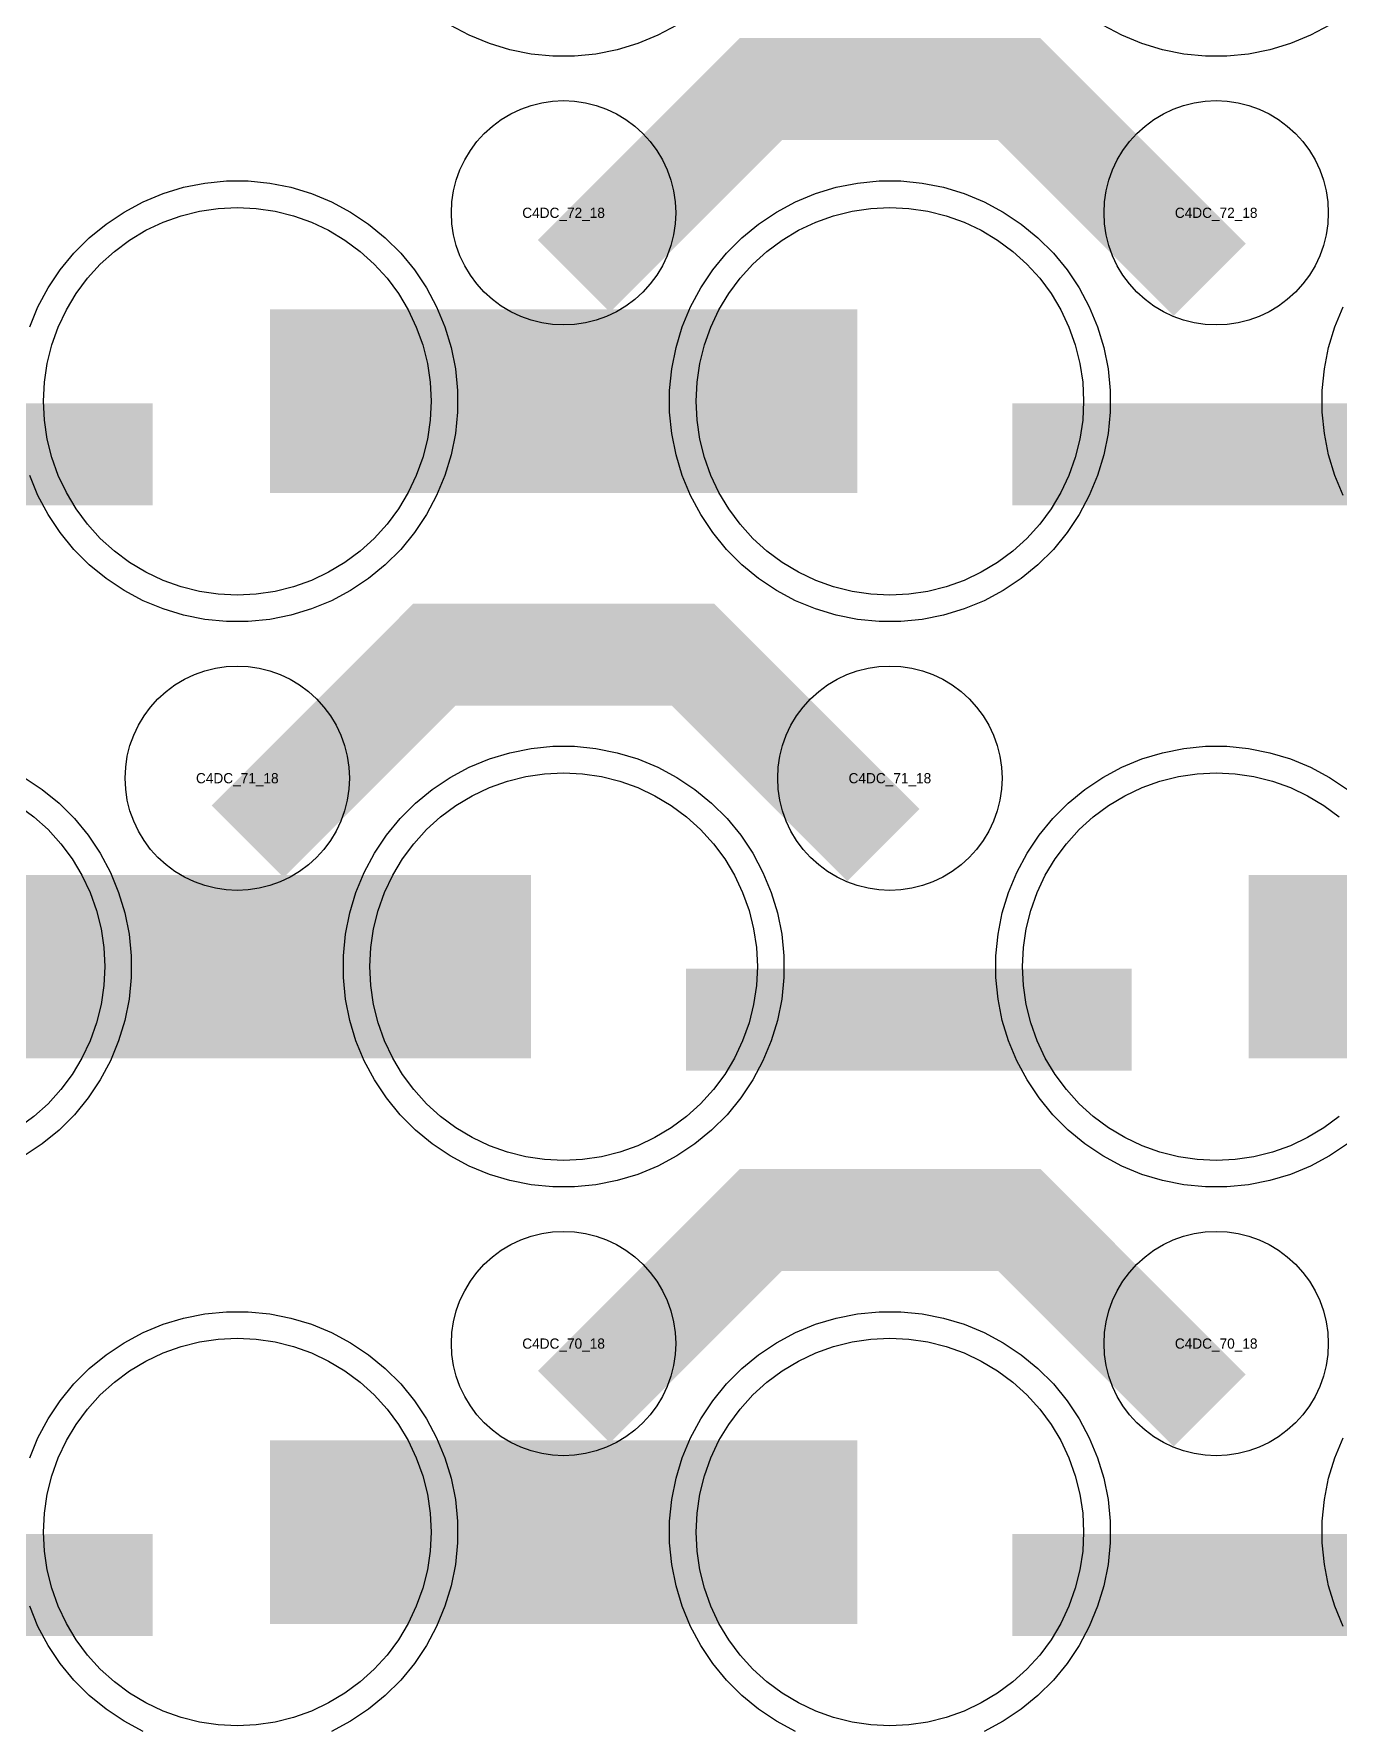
# Model space of a CAD drawing. Extents: x -11880 to 11880, y -14992 to 14992.
# Drawn here: x -6289.9 to -5969.9, y -5188.6 to -4772.9 of the extents above; entities that cross this region are included whole.
import ezdxf
from ezdxf.enums import TextEntityAlignment as Align

# ---------------------------------------------------------------- set-up
doc = ezdxf.new("R2010")
doc.units = 0
doc.header["$MEASUREMENT"] = 0
for name, color, linetype in [('GDS_775_DT_237', 138, 'CONTINUOUS'), ('RDL1_FS', 34, 'CONTINUOUS'), ('RDL_BS', 160, 'CONTINUOUS')]:
    doc.layers.add(name, color=color, linetype=linetype)

msp = doc.modelspace()

# ---------------------------------------------------------------- linework, layer by layer
at = {"layer": 'RDL1_FS', "color": 240, "true_color": 0xed1f24}
for points in [[(-6240, -4910.459), (-6244.657, -4910.23), (-6249.268, -4909.546), (-6253.791, -4908.414), (-6258.181, -4906.842), (-6262.395, -4904.85), (-6266.395, -4902.452), (-6270.14, -4899.674), (-6273.594, -4896.544), (-6276.724, -4893.09), (-6279.502, -4889.345), (-6281.9, -4885.345), (-6283.892, -4881.131), (-6285.464, -4876.741), (-6286.596, -4872.218), (-6287.28, -4867.607), (-6287.509, -4862.95), (-6287.28, -4858.293), (-6286.596, -4853.682), (-6285.464, -4849.159), (-6283.892, -4844.769), (-6281.9, -4840.555), (-6279.502, -4836.555), (-6276.724, -4832.81), (-6273.594, -4829.356), (-6270.14, -4826.226), (-6266.395, -4823.448), (-6262.395, -4821.05), (-6258.181, -4819.058), (-6253.791, -4817.486), (-6249.268, -4816.354), (-6244.657, -4815.67), (-6240, -4815.441), (-6235.343, -4815.67), (-6230.732, -4816.354), (-6226.209, -4817.486), (-6221.819, -4819.058), (-6217.605, -4821.05), (-6213.605, -4823.448), (-6209.86, -4826.226), (-6206.406, -4829.356), (-6203.276, -4832.81), (-6200.498, -4836.555), (-6198.1, -4840.555), (-6196.108, -4844.769), (-6194.536, -4849.159), (-6193.404, -4853.682), (-6192.72, -4858.293), (-6192.491, -4862.95), (-6192.72, -4867.607), (-6193.404, -4872.218), (-6194.536, -4876.741), (-6196.108, -4881.131), (-6198.1, -4885.345), (-6200.498, -4889.345), (-6203.276, -4893.09), (-6206.406, -4896.544), (-6209.86, -4899.674), (-6213.605, -4902.452), (-6217.605, -4904.85), (-6221.819, -4906.842), (-6226.209, -4908.414), (-6230.732, -4909.546), (-6235.343, -4910.23)], [(-6080, -4910.459), (-6084.657, -4910.23), (-6089.268, -4909.546), (-6093.791, -4908.414), (-6098.181, -4906.842), (-6102.395, -4904.85), (-6106.395, -4902.452), (-6110.14, -4899.674), (-6113.594, -4896.544), (-6116.724, -4893.09), (-6119.502, -4889.345), (-6121.9, -4885.345), (-6123.892, -4881.131), (-6125.464, -4876.741), (-6126.596, -4872.218), (-6127.28, -4867.607), (-6127.509, -4862.95), (-6127.28, -4858.293), (-6126.596, -4853.682), (-6125.464, -4849.159), (-6123.892, -4844.769), (-6121.9, -4840.555), (-6119.502, -4836.555), (-6116.724, -4832.81), (-6113.594, -4829.356), (-6110.14, -4826.226), (-6106.395, -4823.448), (-6102.395, -4821.05), (-6098.181, -4819.058), (-6093.791, -4817.486), (-6089.268, -4816.354), (-6084.657, -4815.67), (-6080, -4815.441), (-6075.343, -4815.67), (-6070.732, -4816.354), (-6066.209, -4817.486), (-6061.819, -4819.058), (-6057.605, -4821.05), (-6053.605, -4823.448), (-6049.86, -4826.226), (-6046.406, -4829.356), (-6043.276, -4832.81), (-6040.498, -4836.555), (-6038.1, -4840.555), (-6036.108, -4844.769), (-6034.536, -4849.159), (-6033.404, -4853.682), (-6032.72, -4858.293), (-6032.491, -4862.95), (-6032.72, -4867.607), (-6033.404, -4872.218), (-6034.536, -4876.741), (-6036.108, -4881.131), (-6038.1, -4885.345), (-6040.498, -4889.345), (-6043.276, -4893.09), (-6046.406, -4896.544), (-6049.86, -4899.674), (-6053.605, -4902.452), (-6057.605, -4904.85), (-6061.819, -4906.842), (-6066.209, -4908.414), (-6070.732, -4909.546), (-6075.343, -4910.23)], [(-6160, -5049.024), (-6164.657, -5048.795), (-6169.268, -5048.111), (-6173.791, -5046.979), (-6178.181, -5045.407), (-6182.395, -5043.415), (-6186.395, -5041.017), (-6190.14, -5038.239), (-6193.594, -5035.109), (-6196.724, -5031.655), (-6199.502, -5027.91), (-6201.9, -5023.91), (-6203.892, -5019.696), (-6205.464, -5015.306), (-6206.596, -5010.783), (-6207.28, -5006.172), (-6207.509, -5001.515), (-6207.28, -4996.858), (-6206.596, -4992.247), (-6205.464, -4987.724), (-6203.892, -4983.334), (-6201.9, -4979.12), (-6199.502, -4975.12), (-6196.724, -4971.375), (-6193.594, -4967.921), (-6190.14, -4964.791), (-6186.395, -4962.013), (-6182.395, -4959.615), (-6178.181, -4957.623), (-6173.791, -4956.051), (-6169.268, -4954.919), (-6164.657, -4954.235), (-6160, -4954.006), (-6155.343, -4954.235), (-6150.732, -4954.919), (-6146.209, -4956.051), (-6141.819, -4957.623), (-6137.605, -4959.615), (-6133.605, -4962.013), (-6129.86, -4964.791), (-6126.406, -4967.921), (-6123.276, -4971.375), (-6120.498, -4975.12), (-6118.1, -4979.12), (-6116.108, -4983.334), (-6114.536, -4987.724), (-6113.404, -4992.247), (-6112.72, -4996.858), (-6112.491, -5001.515), (-6112.72, -5006.172), (-6113.404, -5010.783), (-6114.536, -5015.306), (-6116.108, -5019.696), (-6118.1, -5023.91), (-6120.498, -5027.91), (-6123.276, -5031.655), (-6126.406, -5035.109), (-6129.86, -5038.239), (-6133.605, -5041.017), (-6137.605, -5043.415), (-6141.819, -5045.407), (-6146.209, -5046.979), (-6150.732, -5048.111), (-6155.343, -5048.795)]]:
    msp.add_lwpolyline(points, close=True, dxfattribs=at)
for points in [[(-6231.998, -4862.95, 45, 45, 0), (-6159.998, -4862.95, 45, 45, 0)], [(-6159.998, -4862.95, 45, 45, 0), (-6087.998, -4862.95, 45, 45, 0)], [(-6311.998, -5001.515, 45, 45, 0), (-6239.998, -5001.515, 45, 45, 0)], [(-6239.998, -5001.515, 45, 45, 0), (-6167.998, -5001.515, 45, 45, 0)], [(-5991.998, -5001.515, 45, 45, 0), (-5919.998, -5001.515, 45, 45, 0)]]:
    msp.add_lwpolyline(points, format="xyseb", dxfattribs=at)
for points in [[(-5969.86, -5038.239), (-5973.605, -5041.017), (-5977.605, -5043.415), (-5981.819, -5045.407), (-5986.209, -5046.979), (-5990.732, -5048.111), (-5995.343, -5048.795), (-6000, -5049.024), (-6004.657, -5048.795), (-6009.268, -5048.111), (-6013.791, -5046.979), (-6018.181, -5045.407), (-6022.395, -5043.415), (-6026.395, -5041.017), (-6030.14, -5038.239), (-6033.594, -5035.109), (-6036.724, -5031.655), (-6039.502, -5027.91), (-6041.9, -5023.91), (-6043.892, -5019.696), (-6045.464, -5015.306), (-6046.596, -5010.783), (-6047.28, -5006.172), (-6047.509, -5001.515), (-6047.28, -4996.858), (-6046.596, -4992.247), (-6045.464, -4987.724), (-6043.892, -4983.334), (-6041.9, -4979.12), (-6039.502, -4975.12), (-6036.724, -4971.375), (-6033.594, -4967.921), (-6030.14, -4964.791), (-6026.395, -4962.013), (-6022.395, -4959.615), (-6018.181, -4957.623), (-6013.791, -4956.051), (-6009.268, -4954.919), (-6004.657, -4954.235), (-6000, -4954.006), (-5995.343, -4954.235), (-5990.732, -4954.919), (-5986.209, -4956.051), (-5981.819, -4957.623), (-5977.605, -4959.615), (-5973.605, -4962.013), (-5969.86, -4964.791)], [(-6293.605, -4962.013), (-6289.86, -4964.791), (-6286.406, -4967.921), (-6283.276, -4971.375), (-6280.498, -4975.12), (-6278.1, -4979.12), (-6276.108, -4983.334), (-6274.536, -4987.724), (-6273.404, -4992.247), (-6272.72, -4996.858), (-6272.491, -5001.515), (-6272.72, -5006.172), (-6273.404, -5010.783), (-6274.536, -5015.306), (-6276.108, -5019.696), (-6278.1, -5023.91), (-6280.498, -5027.91), (-6283.276, -5031.655), (-6286.406, -5035.109), (-6289.86, -5038.239), (-6293.605, -5041.017)]]:
    msp.add_lwpolyline(points, dxfattribs=at)
at = {"layer": 'RDL1_FS'}
for points in [[(-6240, -5187.589), (-6244.657, -5187.36), (-6249.268, -5186.676), (-6253.791, -5185.544), (-6258.181, -5183.972), (-6262.395, -5181.98), (-6266.395, -5179.582), (-6270.14, -5176.804), (-6273.594, -5173.674), (-6276.724, -5170.22), (-6279.502, -5166.475), (-6281.9, -5162.475), (-6283.892, -5158.261), (-6285.464, -5153.871), (-6286.596, -5149.348), (-6287.28, -5144.737), (-6287.509, -5140.08), (-6287.28, -5135.423), (-6286.596, -5130.812), (-6285.464, -5126.289), (-6283.892, -5121.899), (-6281.9, -5117.685), (-6279.502, -5113.685), (-6276.724, -5109.94), (-6273.594, -5106.486), (-6270.14, -5103.356), (-6266.395, -5100.578), (-6262.395, -5098.18), (-6258.181, -5096.188), (-6253.791, -5094.616), (-6249.268, -5093.484), (-6244.657, -5092.8), (-6240, -5092.571), (-6235.343, -5092.8), (-6230.732, -5093.484), (-6226.209, -5094.616), (-6221.819, -5096.188), (-6217.605, -5098.18), (-6213.605, -5100.578), (-6209.86, -5103.356), (-6206.406, -5106.486), (-6203.276, -5109.94), (-6200.498, -5113.685), (-6198.1, -5117.685), (-6196.108, -5121.899), (-6194.536, -5126.289), (-6193.404, -5130.812), (-6192.72, -5135.423), (-6192.491, -5140.08), (-6192.72, -5144.737), (-6193.404, -5149.348), (-6194.536, -5153.871), (-6196.108, -5158.261), (-6198.1, -5162.475), (-6200.498, -5166.475), (-6203.276, -5170.22), (-6206.406, -5173.674), (-6209.86, -5176.804), (-6213.605, -5179.582), (-6217.605, -5181.98), (-6221.819, -5183.972), (-6226.209, -5185.544), (-6230.732, -5186.676), (-6235.343, -5187.36)], [(-6080, -5187.589), (-6084.657, -5187.36), (-6089.268, -5186.676), (-6093.791, -5185.544), (-6098.181, -5183.972), (-6102.395, -5181.98), (-6106.395, -5179.582), (-6110.14, -5176.804), (-6113.594, -5173.674), (-6116.724, -5170.22), (-6119.502, -5166.475), (-6121.9, -5162.475), (-6123.892, -5158.261), (-6125.464, -5153.871), (-6126.596, -5149.348), (-6127.28, -5144.737), (-6127.509, -5140.08), (-6127.28, -5135.423), (-6126.596, -5130.812), (-6125.464, -5126.289), (-6123.892, -5121.899), (-6121.9, -5117.685), (-6119.502, -5113.685), (-6116.724, -5109.94), (-6113.594, -5106.486), (-6110.14, -5103.356), (-6106.395, -5100.578), (-6102.395, -5098.18), (-6098.181, -5096.188), (-6093.791, -5094.616), (-6089.268, -5093.484), (-6084.657, -5092.8), (-6080, -5092.571), (-6075.343, -5092.8), (-6070.732, -5093.484), (-6066.209, -5094.616), (-6061.819, -5096.188), (-6057.605, -5098.18), (-6053.605, -5100.578), (-6049.86, -5103.356), (-6046.406, -5106.486), (-6043.276, -5109.94), (-6040.498, -5113.685), (-6038.1, -5117.685), (-6036.108, -5121.899), (-6034.536, -5126.289), (-6033.404, -5130.812), (-6032.72, -5135.423), (-6032.491, -5140.08), (-6032.72, -5144.737), (-6033.404, -5149.348), (-6034.536, -5153.871), (-6036.108, -5158.261), (-6038.1, -5162.475), (-6040.498, -5166.475), (-6043.276, -5170.22), (-6046.406, -5173.674), (-6049.86, -5176.804), (-6053.605, -5179.582), (-6057.605, -5181.98), (-6061.819, -5183.972), (-6066.209, -5185.544), (-6070.732, -5186.676), (-6075.343, -5187.36)]]:
    msp.add_lwpolyline(points, close=True, dxfattribs=at)
for points in [[(-6231.998, -5140.08, 45, 45, 0), (-6159.998, -5140.08, 45, 45, 0)], [(-6159.998, -5140.08, 45, 45, 0), (-6087.998, -5140.08, 45, 45, 0)]]:
    msp.add_lwpolyline(points, format="xyseb", dxfattribs=at)
at = {"layer": 'RDL_BS'}
for points in [[(-6132.223, -4770.768), (-6136.885, -4773.26), (-6141.795, -4775.291), (-6146.835, -4776.822), (-6152.062, -4777.868), (-6157.356, -4778.385), (-6162.644, -4778.385), (-6167.938, -4777.868), (-6173.165, -4776.822), (-6178.205, -4775.291), (-6183.115, -4773.26), (-6187.777, -4770.768)], [(-5972.223, -4770.768), (-5976.885, -4773.26), (-5981.795, -4775.291), (-5986.835, -4776.822), (-5992.062, -4777.868), (-5997.356, -4778.385), (-6002.644, -4778.385), (-6007.938, -4777.868), (-6013.165, -4776.822), (-6018.205, -4775.291), (-6023.115, -4773.26), (-6027.777, -4770.768)], [(-6290.906, -5121.875), (-6288.875, -5116.965), (-6286.383, -5112.303), (-6283.436, -5107.889), (-6280.074, -5103.788), (-6276.292, -5100.006), (-6272.191, -5096.644), (-6267.777, -5093.697), (-6263.115, -5091.205), (-6258.205, -5089.174), (-6253.165, -5087.643), (-6247.938, -5086.597), (-6242.644, -5086.08), (-6237.356, -5086.08), (-6232.062, -5086.597), (-6226.835, -5087.643), (-6221.795, -5089.174), (-6216.885, -5091.205), (-6212.223, -5093.697), (-6207.809, -5096.644), (-6203.708, -5100.006), (-6199.926, -5103.788), (-6196.564, -5107.889), (-6193.617, -5112.303), (-6191.125, -5116.965), (-6189.094, -5121.875), (-6187.563, -5126.915), (-6186.517, -5132.142), (-6186, -5137.436), (-6186, -5142.724), (-6186.517, -5148.018), (-6187.563, -5153.245), (-6189.094, -5158.285), (-6191.125, -5163.195), (-6193.617, -5167.857), (-6196.564, -5172.271), (-6199.926, -5176.372), (-6203.708, -5180.154), (-6207.809, -5183.516), (-6212.223, -5186.463), (-6216.885, -5188.955)], [(-6103.115, -5188.955), (-6107.777, -5186.463), (-6112.191, -5183.516), (-6116.292, -5180.154), (-6120.074, -5176.372), (-6123.436, -5172.271), (-6126.383, -5167.857), (-6128.875, -5163.195), (-6130.906, -5158.285), (-6132.437, -5153.245), (-6133.483, -5148.018), (-6134, -5142.724), (-6134, -5137.436), (-6133.483, -5132.142), (-6132.437, -5126.915), (-6130.906, -5121.875), (-6128.875, -5116.965), (-6126.383, -5112.303), (-6123.436, -5107.889), (-6120.074, -5103.788), (-6116.292, -5100.006), (-6112.191, -5096.644), (-6107.777, -5093.697), (-6103.115, -5091.205), (-6098.205, -5089.174), (-6093.165, -5087.643), (-6087.938, -5086.597), (-6082.644, -5086.08), (-6077.356, -5086.08), (-6072.062, -5086.597), (-6066.835, -5087.643), (-6061.795, -5089.174), (-6056.885, -5091.205), (-6052.223, -5093.697), (-6047.809, -5096.644), (-6043.708, -5100.006), (-6039.926, -5103.788), (-6036.564, -5107.889), (-6033.617, -5112.303), (-6031.125, -5116.965), (-6029.094, -5121.875), (-6027.563, -5126.915), (-6026.517, -5132.142), (-6026, -5137.436), (-6026, -5142.724), (-6026.517, -5148.018), (-6027.563, -5153.245), (-6029.094, -5158.285), (-6031.125, -5163.195), (-6033.617, -5167.857), (-6036.564, -5172.271), (-6039.926, -5176.372), (-6043.708, -5180.154), (-6047.809, -5183.516), (-6052.223, -5186.463), (-6056.885, -5188.955)], [(-5968.875, -5163.195), (-5970.906, -5158.285), (-5972.437, -5153.245), (-5973.483, -5148.018), (-5974, -5142.724), (-5974, -5137.436), (-5973.483, -5132.142), (-5972.437, -5126.915), (-5970.906, -5121.875), (-5968.875, -5116.965)], [(-6263.115, -5188.955), (-6267.777, -5186.463), (-6272.191, -5183.516), (-6276.292, -5180.154), (-6280.074, -5176.372), (-6283.436, -5172.271), (-6286.383, -5167.857), (-6288.875, -5163.195), (-6290.906, -5158.285)]]:
    msp.add_lwpolyline(points, dxfattribs=at)
for points in [[(-6157.438, -4832.264, 25, 25, 0), (-6111.623, -4786.449, 25, 25, 0), (-6078.07, -4786.449, 25, 25, 0)], [(-6001.599, -4833.163, 25, 25, 0), (-6048.313, -4786.449, 25, 25, 0), (-6078.071, -4786.449, 25, 25, 0)], [(-6237.438, -4970.829, 25, 25, 0), (-6191.623, -4925.014, 25, 25, 0), (-6158.07, -4925.014, 25, 25, 0)], [(-6081.599, -4971.728, 25, 25, 0), (-6128.313, -4925.014, 25, 25, 0), (-6158.071, -4925.014, 25, 25, 0)], [(-6157.438, -5109.394, 25, 25, 0), (-6111.623, -5063.579, 25, 25, 0), (-6078.07, -5063.579, 25, 25, 0)], [(-6001.599, -5110.293, 25, 25, 0), (-6048.313, -5063.579, 25, 25, 0), (-6078.071, -5063.579, 25, 25, 0)], [(-6369.984, -5153.093, 25, 25, 0), (-6260.719, -5153.093, 25, 25, 0)], [(-6049.984, -5153.093, 25, 25, 0), (-5940.719, -5153.093, 25, 25, 0)]]:
    msp.add_lwpolyline(points, format="xyseb", dxfattribs=at)
for points in [[(-6160, -4844.256), (-6162.693, -4844.124), (-6165.365, -4843.728), (-6167.984, -4843.071), (-6170.519, -4842.164), (-6172.956, -4841.012), (-6175.28, -4839.619), (-6177.443, -4838.016), (-6179.442, -4836.204), (-6181.254, -4834.205), (-6182.857, -4832.042), (-6184.25, -4829.718), (-6185.402, -4827.281), (-6186.309, -4824.746), (-6186.966, -4822.127), (-6187.362, -4819.455), (-6187.494, -4816.762), (-6187.362, -4814.069), (-6186.966, -4811.397), (-6186.309, -4808.778), (-6185.402, -4806.243), (-6184.25, -4803.806), (-6182.857, -4801.482), (-6181.254, -4799.319), (-6179.442, -4797.32), (-6177.443, -4795.508), (-6175.28, -4793.905), (-6172.956, -4792.512), (-6170.519, -4791.36), (-6167.984, -4790.453), (-6165.365, -4789.796), (-6162.693, -4789.4), (-6160, -4789.268), (-6157.307, -4789.4), (-6154.635, -4789.796), (-6152.016, -4790.453), (-6149.481, -4791.36), (-6147.044, -4792.512), (-6144.72, -4793.905), (-6142.557, -4795.508), (-6140.558, -4797.32), (-6138.746, -4799.319), (-6137.143, -4801.482), (-6135.75, -4803.806), (-6134.598, -4806.243), (-6133.691, -4808.778), (-6133.034, -4811.397), (-6132.638, -4814.069), (-6132.506, -4816.762), (-6132.638, -4819.455), (-6133.034, -4822.127), (-6133.691, -4824.746), (-6134.598, -4827.281), (-6135.75, -4829.718), (-6137.143, -4832.042), (-6138.746, -4834.205), (-6140.558, -4836.204), (-6142.557, -4838.016), (-6144.72, -4839.619), (-6147.044, -4841.012), (-6149.481, -4842.164), (-6152.016, -4843.071), (-6154.635, -4843.728), (-6157.307, -4844.124)], [(-6000, -4844.256), (-6002.693, -4844.124), (-6005.365, -4843.728), (-6007.984, -4843.071), (-6010.519, -4842.164), (-6012.956, -4841.012), (-6015.28, -4839.619), (-6017.443, -4838.016), (-6019.442, -4836.204), (-6021.254, -4834.205), (-6022.857, -4832.042), (-6024.25, -4829.718), (-6025.402, -4827.281), (-6026.309, -4824.746), (-6026.966, -4822.127), (-6027.362, -4819.455), (-6027.494, -4816.762), (-6027.362, -4814.069), (-6026.966, -4811.397), (-6026.309, -4808.778), (-6025.402, -4806.243), (-6024.25, -4803.806), (-6022.857, -4801.482), (-6021.254, -4799.319), (-6019.442, -4797.32), (-6017.443, -4795.508), (-6015.28, -4793.905), (-6012.956, -4792.512), (-6010.519, -4791.36), (-6007.984, -4790.453), (-6005.365, -4789.796), (-6002.693, -4789.4), (-6000, -4789.268), (-5997.307, -4789.4), (-5994.635, -4789.796), (-5992.016, -4790.453), (-5989.481, -4791.36), (-5987.044, -4792.512), (-5984.72, -4793.905), (-5982.557, -4795.508), (-5980.558, -4797.32), (-5978.746, -4799.319), (-5977.143, -4801.482), (-5975.75, -4803.806), (-5974.598, -4806.243), (-5973.691, -4808.778), (-5973.034, -4811.397), (-5972.638, -4814.069), (-5972.506, -4816.762), (-5972.638, -4819.455), (-5973.034, -4822.127), (-5973.691, -4824.746), (-5974.598, -4827.281), (-5975.75, -4829.718), (-5977.143, -4832.042), (-5978.746, -4834.205), (-5980.558, -4836.204), (-5982.557, -4838.016), (-5984.72, -4839.619), (-5987.044, -4841.012), (-5989.481, -4842.164), (-5992.016, -4843.071), (-5994.635, -4843.728), (-5997.307, -4844.124)], [(-6240, -4982.821), (-6242.693, -4982.689), (-6245.365, -4982.293), (-6247.984, -4981.636), (-6250.519, -4980.729), (-6252.956, -4979.577), (-6255.28, -4978.184), (-6257.443, -4976.581), (-6259.442, -4974.769), (-6261.254, -4972.77), (-6262.857, -4970.607), (-6264.25, -4968.283), (-6265.402, -4965.846), (-6266.309, -4963.311), (-6266.966, -4960.692), (-6267.362, -4958.02), (-6267.494, -4955.327), (-6267.362, -4952.634), (-6266.966, -4949.962), (-6266.309, -4947.343), (-6265.402, -4944.808), (-6264.25, -4942.371), (-6262.857, -4940.047), (-6261.254, -4937.884), (-6259.442, -4935.885), (-6257.443, -4934.073), (-6255.28, -4932.47), (-6252.956, -4931.077), (-6250.519, -4929.925), (-6247.984, -4929.018), (-6245.365, -4928.361), (-6242.693, -4927.965), (-6240, -4927.833), (-6237.307, -4927.965), (-6234.635, -4928.361), (-6232.016, -4929.018), (-6229.481, -4929.925), (-6227.044, -4931.077), (-6224.72, -4932.47), (-6222.557, -4934.073), (-6220.558, -4935.885), (-6218.746, -4937.884), (-6217.143, -4940.047), (-6215.75, -4942.371), (-6214.598, -4944.808), (-6213.691, -4947.343), (-6213.034, -4949.962), (-6212.638, -4952.634), (-6212.506, -4955.327), (-6212.638, -4958.02), (-6213.034, -4960.692), (-6213.691, -4963.311), (-6214.598, -4965.846), (-6215.75, -4968.283), (-6217.143, -4970.607), (-6218.746, -4972.77), (-6220.558, -4974.769), (-6222.557, -4976.581), (-6224.72, -4978.184), (-6227.044, -4979.577), (-6229.481, -4980.729), (-6232.016, -4981.636), (-6234.635, -4982.293), (-6237.307, -4982.689)], [(-6080, -4982.821), (-6082.693, -4982.689), (-6085.365, -4982.293), (-6087.984, -4981.636), (-6090.519, -4980.729), (-6092.956, -4979.577), (-6095.28, -4978.184), (-6097.443, -4976.581), (-6099.442, -4974.769), (-6101.254, -4972.77), (-6102.857, -4970.607), (-6104.25, -4968.283), (-6105.402, -4965.846), (-6106.309, -4963.311), (-6106.966, -4960.692), (-6107.362, -4958.02), (-6107.494, -4955.327), (-6107.362, -4952.634), (-6106.966, -4949.962), (-6106.309, -4947.343), (-6105.402, -4944.808), (-6104.25, -4942.371), (-6102.857, -4940.047), (-6101.254, -4937.884), (-6099.442, -4935.885), (-6097.443, -4934.073), (-6095.28, -4932.47), (-6092.956, -4931.077), (-6090.519, -4929.925), (-6087.984, -4929.018), (-6085.365, -4928.361), (-6082.693, -4927.965), (-6080, -4927.833), (-6077.307, -4927.965), (-6074.635, -4928.361), (-6072.016, -4929.018), (-6069.481, -4929.925), (-6067.044, -4931.077), (-6064.72, -4932.47), (-6062.557, -4934.073), (-6060.558, -4935.885), (-6058.746, -4937.884), (-6057.143, -4940.047), (-6055.75, -4942.371), (-6054.598, -4944.808), (-6053.691, -4947.343), (-6053.034, -4949.962), (-6052.638, -4952.634), (-6052.506, -4955.327), (-6052.638, -4958.02), (-6053.034, -4960.692), (-6053.691, -4963.311), (-6054.598, -4965.846), (-6055.75, -4968.283), (-6057.143, -4970.607), (-6058.746, -4972.77), (-6060.558, -4974.769), (-6062.557, -4976.581), (-6064.72, -4978.184), (-6067.044, -4979.577), (-6069.481, -4980.729), (-6072.016, -4981.636), (-6074.635, -4982.293), (-6077.307, -4982.689)], [(-6160, -5121.386), (-6162.693, -5121.254), (-6165.365, -5120.858), (-6167.984, -5120.201), (-6170.519, -5119.294), (-6172.956, -5118.142), (-6175.28, -5116.749), (-6177.443, -5115.146), (-6179.442, -5113.334), (-6181.254, -5111.335), (-6182.857, -5109.172), (-6184.25, -5106.848), (-6185.402, -5104.411), (-6186.309, -5101.876), (-6186.966, -5099.257), (-6187.362, -5096.585), (-6187.494, -5093.892), (-6187.362, -5091.199), (-6186.966, -5088.527), (-6186.309, -5085.908), (-6185.402, -5083.373), (-6184.25, -5080.936), (-6182.857, -5078.612), (-6181.254, -5076.449), (-6179.442, -5074.45), (-6177.443, -5072.638), (-6175.28, -5071.035), (-6172.956, -5069.642), (-6170.519, -5068.49), (-6167.984, -5067.583), (-6165.365, -5066.926), (-6162.693, -5066.53), (-6160, -5066.398), (-6157.307, -5066.53), (-6154.635, -5066.926), (-6152.016, -5067.583), (-6149.481, -5068.49), (-6147.044, -5069.642), (-6144.72, -5071.035), (-6142.557, -5072.638), (-6140.558, -5074.45), (-6138.746, -5076.449), (-6137.143, -5078.612), (-6135.75, -5080.936), (-6134.598, -5083.373), (-6133.691, -5085.908), (-6133.034, -5088.527), (-6132.638, -5091.199), (-6132.506, -5093.892), (-6132.638, -5096.585), (-6133.034, -5099.257), (-6133.691, -5101.876), (-6134.598, -5104.411), (-6135.75, -5106.848), (-6137.143, -5109.172), (-6138.746, -5111.335), (-6140.558, -5113.334), (-6142.557, -5115.146), (-6144.72, -5116.749), (-6147.044, -5118.142), (-6149.481, -5119.294), (-6152.016, -5120.201), (-6154.635, -5120.858), (-6157.307, -5121.254)], [(-6000, -5121.386), (-6002.693, -5121.254), (-6005.365, -5120.858), (-6007.984, -5120.201), (-6010.519, -5119.294), (-6012.956, -5118.142), (-6015.28, -5116.749), (-6017.443, -5115.146), (-6019.442, -5113.334), (-6021.254, -5111.335), (-6022.857, -5109.172), (-6024.25, -5106.848), (-6025.402, -5104.411), (-6026.309, -5101.876), (-6026.966, -5099.257), (-6027.362, -5096.585), (-6027.494, -5093.892), (-6027.362, -5091.199), (-6026.966, -5088.527), (-6026.309, -5085.908), (-6025.402, -5083.373), (-6024.25, -5080.936), (-6022.857, -5078.612), (-6021.254, -5076.449), (-6019.442, -5074.45), (-6017.443, -5072.638), (-6015.28, -5071.035), (-6012.956, -5069.642), (-6010.519, -5068.49), (-6007.984, -5067.583), (-6005.365, -5066.926), (-6002.693, -5066.53), (-6000, -5066.398), (-5997.307, -5066.53), (-5994.635, -5066.926), (-5992.016, -5067.583), (-5989.481, -5068.49), (-5987.044, -5069.642), (-5984.72, -5071.035), (-5982.557, -5072.638), (-5980.558, -5074.45), (-5978.746, -5076.449), (-5977.143, -5078.612), (-5975.75, -5080.936), (-5974.598, -5083.373), (-5973.691, -5085.908), (-5973.034, -5088.527), (-5972.638, -5091.199), (-5972.506, -5093.892), (-5972.638, -5096.585), (-5973.034, -5099.257), (-5973.691, -5101.876), (-5974.598, -5104.411), (-5975.75, -5106.848), (-5977.143, -5109.172), (-5978.746, -5111.335), (-5980.558, -5113.334), (-5982.557, -5115.146), (-5984.72, -5116.749), (-5987.044, -5118.142), (-5989.481, -5119.294), (-5992.016, -5120.201), (-5994.635, -5120.858), (-5997.307, -5121.254)]]:
    msp.add_lwpolyline(points, close=True, dxfattribs=at)
at = {"layer": 'RDL_BS', "color": 240, "true_color": 0xed1f24}
for points in [[(-6290.906, -4844.745), (-6288.875, -4839.835), (-6286.383, -4835.173), (-6283.436, -4830.759), (-6280.074, -4826.658), (-6276.292, -4822.876), (-6272.191, -4819.514), (-6267.777, -4816.567), (-6263.115, -4814.075), (-6258.205, -4812.044), (-6253.165, -4810.513), (-6247.938, -4809.467), (-6242.644, -4808.95), (-6237.356, -4808.95), (-6232.062, -4809.467), (-6226.835, -4810.513), (-6221.795, -4812.044), (-6216.885, -4814.075), (-6212.223, -4816.567), (-6207.809, -4819.514), (-6203.708, -4822.876), (-6199.926, -4826.658), (-6196.564, -4830.759), (-6193.617, -4835.173), (-6191.125, -4839.835), (-6189.094, -4844.745), (-6187.563, -4849.785), (-6186.517, -4855.012), (-6186, -4860.306), (-6186, -4865.594), (-6186.517, -4870.888), (-6187.563, -4876.115), (-6189.094, -4881.155), (-6191.125, -4886.065), (-6193.617, -4890.727), (-6196.564, -4895.141), (-6199.926, -4899.242), (-6203.708, -4903.024), (-6207.809, -4906.386), (-6212.223, -4909.333), (-6216.885, -4911.825), (-6221.795, -4913.856), (-6226.835, -4915.387), (-6232.062, -4916.433), (-6237.356, -4916.95), (-6242.644, -4916.95), (-6247.938, -4916.433), (-6253.165, -4915.387), (-6258.205, -4913.856), (-6263.115, -4911.825), (-6267.777, -4909.333), (-6272.191, -4906.386), (-6276.292, -4903.024), (-6280.074, -4899.242), (-6283.436, -4895.141), (-6286.383, -4890.727), (-6288.875, -4886.065), (-6290.906, -4881.155)], [(-5968.875, -4886.065), (-5970.906, -4881.155), (-5972.437, -4876.115), (-5973.483, -4870.888), (-5974, -4865.594), (-5974, -4860.306), (-5973.483, -4855.012), (-5972.437, -4849.785), (-5970.906, -4844.745), (-5968.875, -4839.835)], [(-5967.809, -5044.951), (-5972.223, -5047.898), (-5976.885, -5050.39), (-5981.795, -5052.421), (-5986.835, -5053.952), (-5992.062, -5054.998), (-5997.356, -5055.515), (-6002.644, -5055.515), (-6007.938, -5054.998), (-6013.165, -5053.952), (-6018.205, -5052.421), (-6023.115, -5050.39), (-6027.777, -5047.898), (-6032.191, -5044.951), (-6036.292, -5041.589), (-6040.074, -5037.807), (-6043.436, -5033.706), (-6046.383, -5029.292), (-6048.875, -5024.63), (-6050.906, -5019.72), (-6052.437, -5014.68), (-6053.483, -5009.453), (-6054, -5004.159), (-6054, -4998.871), (-6053.483, -4993.577), (-6052.437, -4988.35), (-6050.906, -4983.31), (-6048.875, -4978.4), (-6046.383, -4973.738), (-6043.436, -4969.324), (-6040.074, -4965.223), (-6036.292, -4961.441), (-6032.191, -4958.079), (-6027.777, -4955.132), (-6023.115, -4952.64), (-6018.205, -4950.609), (-6013.165, -4949.078), (-6007.938, -4948.032), (-6002.644, -4947.515), (-5997.356, -4947.515), (-5992.062, -4948.032), (-5986.835, -4949.078), (-5981.795, -4950.609), (-5976.885, -4952.64), (-5972.223, -4955.132), (-5967.809, -4958.079)], [(-6292.223, -4955.132), (-6287.809, -4958.079), (-6283.708, -4961.441), (-6279.926, -4965.223), (-6276.564, -4969.324), (-6273.617, -4973.738), (-6271.125, -4978.4), (-6269.094, -4983.31), (-6267.563, -4988.35), (-6266.517, -4993.577), (-6266, -4998.871), (-6266, -5004.159), (-6266.517, -5009.453), (-6267.563, -5014.68), (-6269.094, -5019.72), (-6271.125, -5024.63), (-6273.617, -5029.292), (-6276.564, -5033.706), (-6279.926, -5037.807), (-6283.708, -5041.589), (-6287.809, -5044.951), (-6292.223, -5047.898)]]:
    msp.add_lwpolyline(points, dxfattribs=at)
for points in [[(-6082.644, -4916.95), (-6087.938, -4916.433), (-6093.165, -4915.387), (-6098.205, -4913.856), (-6103.115, -4911.825), (-6107.777, -4909.333), (-6112.191, -4906.386), (-6116.292, -4903.024), (-6120.074, -4899.242), (-6123.436, -4895.141), (-6126.383, -4890.727), (-6128.875, -4886.065), (-6130.906, -4881.155), (-6132.437, -4876.115), (-6133.483, -4870.888), (-6134, -4865.594), (-6134, -4860.306), (-6133.483, -4855.012), (-6132.437, -4849.785), (-6130.906, -4844.745), (-6128.875, -4839.835), (-6126.383, -4835.173), (-6123.436, -4830.759), (-6120.074, -4826.658), (-6116.292, -4822.876), (-6112.191, -4819.514), (-6107.777, -4816.567), (-6103.115, -4814.075), (-6098.205, -4812.044), (-6093.165, -4810.513), (-6087.938, -4809.467), (-6082.644, -4808.95), (-6077.356, -4808.95), (-6072.062, -4809.467), (-6066.835, -4810.513), (-6061.795, -4812.044), (-6056.885, -4814.075), (-6052.223, -4816.567), (-6047.809, -4819.514), (-6043.708, -4822.876), (-6039.926, -4826.658), (-6036.564, -4830.759), (-6033.617, -4835.173), (-6031.125, -4839.835), (-6029.094, -4844.745), (-6027.563, -4849.785), (-6026.517, -4855.012), (-6026, -4860.306), (-6026, -4865.594), (-6026.517, -4870.888), (-6027.563, -4876.115), (-6029.094, -4881.155), (-6031.125, -4886.065), (-6033.617, -4890.727), (-6036.564, -4895.141), (-6039.926, -4899.242), (-6043.708, -4903.024), (-6047.809, -4906.386), (-6052.223, -4909.333), (-6056.885, -4911.825), (-6061.795, -4913.856), (-6066.835, -4915.387), (-6072.062, -4916.433), (-6077.356, -4916.95)], [(-6162.644, -5055.515), (-6167.938, -5054.998), (-6173.165, -5053.952), (-6178.205, -5052.421), (-6183.115, -5050.39), (-6187.777, -5047.898), (-6192.191, -5044.951), (-6196.292, -5041.589), (-6200.074, -5037.807), (-6203.436, -5033.706), (-6206.383, -5029.292), (-6208.875, -5024.63), (-6210.906, -5019.72), (-6212.437, -5014.68), (-6213.483, -5009.453), (-6214, -5004.159), (-6214, -4998.871), (-6213.483, -4993.577), (-6212.437, -4988.35), (-6210.906, -4983.31), (-6208.875, -4978.4), (-6206.383, -4973.738), (-6203.436, -4969.324), (-6200.074, -4965.223), (-6196.292, -4961.441), (-6192.191, -4958.079), (-6187.777, -4955.132), (-6183.115, -4952.64), (-6178.205, -4950.609), (-6173.165, -4949.078), (-6167.938, -4948.032), (-6162.644, -4947.515), (-6157.356, -4947.515), (-6152.062, -4948.032), (-6146.835, -4949.078), (-6141.795, -4950.609), (-6136.885, -4952.64), (-6132.223, -4955.132), (-6127.809, -4958.079), (-6123.708, -4961.441), (-6119.926, -4965.223), (-6116.564, -4969.324), (-6113.617, -4973.738), (-6111.125, -4978.4), (-6109.094, -4983.31), (-6107.563, -4988.35), (-6106.517, -4993.577), (-6106, -4998.871), (-6106, -5004.159), (-6106.517, -5009.453), (-6107.563, -5014.68), (-6109.094, -5019.72), (-6111.125, -5024.63), (-6113.617, -5029.292), (-6116.564, -5033.706), (-6119.926, -5037.807), (-6123.708, -5041.589), (-6127.809, -5044.951), (-6132.223, -5047.898), (-6136.885, -5050.39), (-6141.795, -5052.421), (-6146.835, -5053.952), (-6152.062, -5054.998), (-6157.356, -5055.515)]]:
    msp.add_lwpolyline(points, close=True, dxfattribs=at)
for points in [[(-6369.984, -4875.963, 25, 25, 0), (-6260.719, -4875.963, 25, 25, 0)], [(-6049.984, -4875.963, 25, 25, 0), (-5940.719, -4875.963, 25, 25, 0)], [(-6129.984, -5014.528, 25, 25, 0), (-6020.719, -5014.528, 25, 25, 0)]]:
    msp.add_lwpolyline(points, format="xyseb", dxfattribs=at)

# ---------------------------------------------------------------- texts
at = {"layer": 'GDS_775_DT_237'}
for s, p in [('C4DC_72_18', (-6160, -4816.762)), ('C4DC_72_18', (-6160, -4816.762)), ('C4DC_72_18', (-6000, -4816.762)), ('C4DC_72_18', (-6000, -4816.762)), ('C4DC_71_18', (-6240, -4955.327)), ('C4DC_71_18', (-6240, -4955.327)), ('C4DC_71_18', (-6080, -4955.327)), ('C4DC_71_18', (-6080, -4955.327)), ('C4DC_70_18', (-6160, -5093.892)), ('C4DC_70_18', (-6160, -5093.892)), ('C4DC_70_18', (-6000, -5093.892)), ('C4DC_70_18', (-6000, -5093.892))]:
    msp.add_text(s, height=2.5, dxfattribs=at).set_placement(p, align=Align.MIDDLE_CENTER)

doc.saveas('drawing.dxf')
